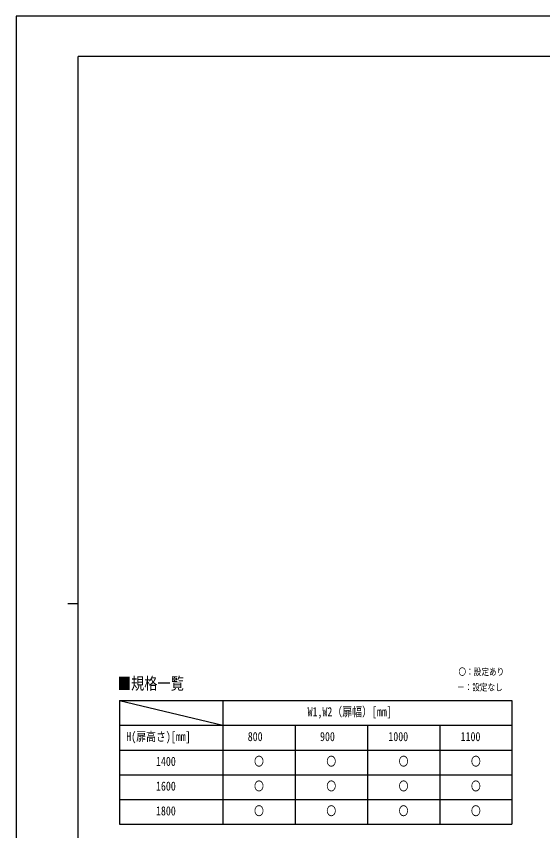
# Model space of a CAD drawing. Units: millimetres, scale not verified. Extents: x -4205 to 4205, y -2970 to 2970.
# Drawn here: x -4205 to -1656, y -976 to 2970 of the extents above; entities that cross this region are included whole.
import ezdxf
from ezdxf.enums import TextEntityAlignment as Align

# ---------------------------------------------------------------- set-up
doc = ezdxf.new("R2010")
doc.units = ezdxf.units.MM
doc.header["$LTSCALE"] = 10
doc.layers.add('0-2_USER1', color=3, linetype='Continuous')
doc.layers.add('0-7_YKK_ZWAK', color=7, linetype='Continuous')
doc.styles.add('ＭＳ ゴシック', font='')
doc.styles.get('ＭＳ ゴシック').set_extended_font_data('MS Gothic')

msp = doc.modelspace()

# ---------------------------------------------------------------- linework, layer by layer
at = {"layer": '0-2_USER1'}
for p, q in [((-3704.98, -345), (-3204.98, -465)), ((-3704.98, -345), (-1804.98, -345)), ((-3704.98, -345), (-3704.98, -945)), ((-3204.98, -345), (-3204.98, -945)), ((-1804.98, -345), (-1804.98, -945)), ((-3704.98, -465), (-1804.98, -465)), ((-2854.98, -465), (-2854.98, -945)), ((-2504.98, -465), (-2504.98, -945)), ((-2154.98, -465), (-2154.98, -945)), ((-3704.98, -585), (-1804.98, -585)), ((-3704.98, -705), (-1804.98, -705)), ((-3704.98, -825), (-1804.98, -825)), ((-3704.98, -945), (-1804.98, -945))]:
    msp.add_line(p, q, dxfattribs=at)
at = {"layer": '0-7_YKK_ZWAK'}
for p, q in [((3895.02, 2775), (-3904.98, 2775)), ((-3904.98, -2525), (-3904.98, 2775)), ((-3954.98, 125), (-3904.98, 125))]:
    msp.add_line(p, q, dxfattribs=at)
msp.add_lwpolyline([(-4205, -2970), (4205, -2970), (4205, 2970), (-4205, 2970)], close=True, dxfattribs=at)

# ---------------------------------------------------------------- texts
at = {"layer": '0-2_USER1', "style": 'ＭＳ ゴシック', "width": 0.8}
for s, height, p in [('〇：設定あり', 32.99, (-2064.17, -232.49)), ('■規格一覧', 58.65, (-3713.51, -309.42)), ('－：設定なし', 32.99, (-2071.37, -307.49)), ('W1,W2（扉幅）[mm]', 43.99, (-2794.58, -434.53)), ('H(扉高さ)[mm]', 43.99, (-3672.58, -555)), ('800', 43.99, (-3084.38, -555)), ('900', 43.99, (-2734.38, -555)), ('1000', 43.99, (-2403.58, -555)), ('1100', 43.99, (-2053.58, -555)), ('1400', 43.99, (-3528.58, -675)), ('〇', 43.99, (-3053.98, -675)), ('〇', 43.99, (-2703.98, -675)), ('〇', 43.99, (-2353.98, -675)), ('〇', 43.99, (-2003.98, -675)), ('1600', 43.99, (-3528.58, -795)), ('〇', 43.99, (-3053.98, -795)), ('〇', 43.99, (-2703.98, -795)), ('〇', 43.99, (-2353.98, -795)), ('〇', 43.99, (-2003.98, -795)), ('1800', 43.99, (-3528.58, -915)), ('〇', 43.99, (-3053.98, -915)), ('〇', 43.99, (-2703.98, -915)), ('〇', 43.99, (-2353.98, -915)), ('〇', 43.99, (-2003.98, -915))]:
    msp.add_text(s, height=height, dxfattribs=at).set_placement(p, align=Align.BOTTOM_LEFT)

doc.saveas('drawing.dxf')
